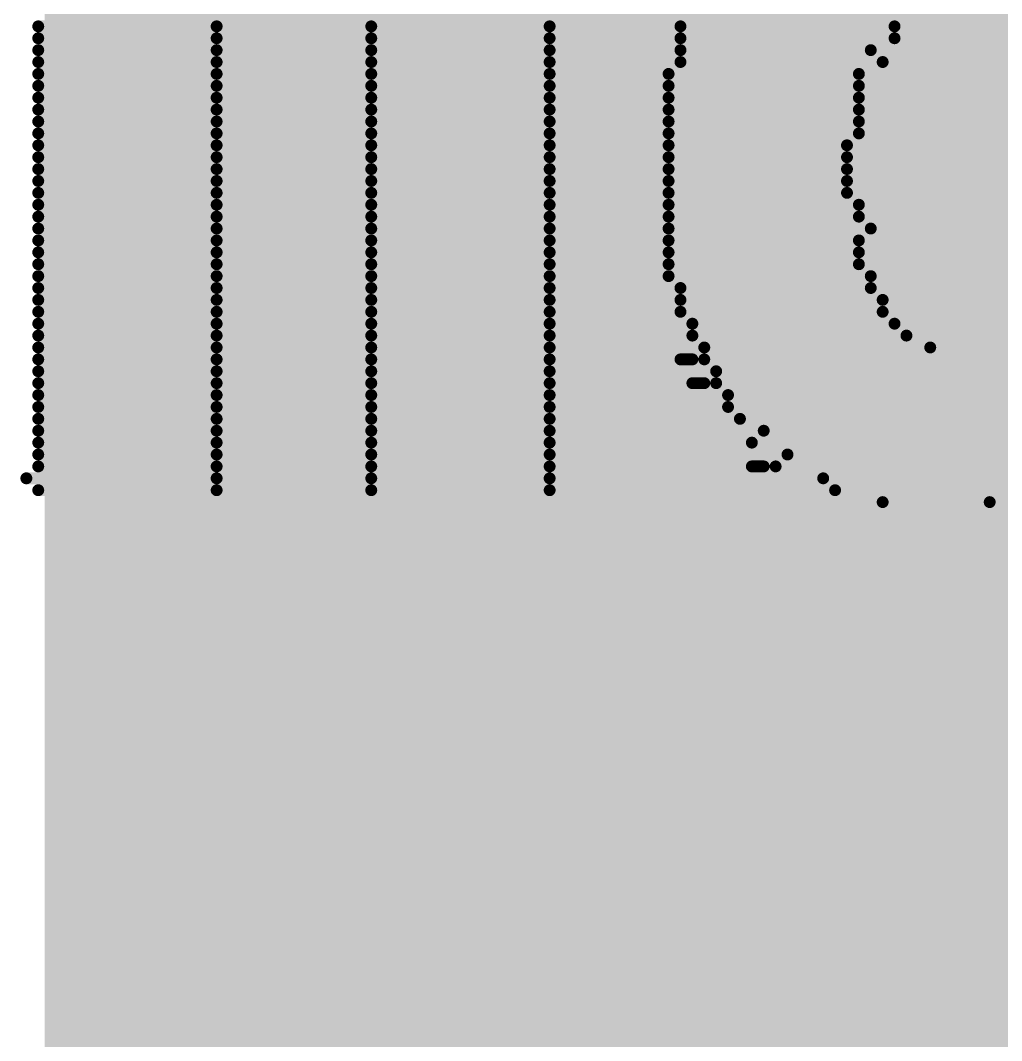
# Model space of a CAD drawing. Header units: inches. Extents: x -5 to 433, y -20 to 71.
# Drawn here: x 10.286 to 12.381, y 48.818 to 50.997 of the extents above; entities that cross this region are included whole.
import ezdxf

# ---------------------------------------------------------------- set-up
doc = ezdxf.new("R2010")
doc.units = ezdxf.units.IN
doc.layers.add('Bottom Overlay', color=54, linetype='Continuous')
doc.layers.add('Top Layer', color=1, linetype='Continuous')

msp = doc.modelspace()

# ---------------------------------------------------------------- hatches: boundary and pattern name
at = {"layer": 'Top Layer'}
msp.add_hatch(color=1, dxfattribs=at).paths.add_polyline_path([(10.3378, 7.1882), (15.6972, 7.1882), (15.6972, 56.9468), (10.3378, 56.9468)])

# ---------------------------------------------------------------- linework, layer by layer
at = {"layer": 'Bottom Overlay'}
for points in [[(10.3238, 50.9842, 0.0254, 0.0254, 0), (10.7048, 50.9842, 0.0254, 0.0254, 0)], [(11.035, 50.9842, 0.0254, 0.0254, 0), (11.416, 50.9842, 0.0254, 0.0254, 0)], [(11.6954, 50.9842, 0.0254, 0.0254, 0), (12.1526, 50.9842, 0.0254, 0.0254, 0)], [(10.3238, 50.9588, 0.0254, 0.0254, 0), (10.7048, 50.9588, 0.0254, 0.0254, 0)], [(11.035, 50.9588, 0.0254, 0.0254, 0), (11.416, 50.9588, 0.0254, 0.0254, 0)], [(11.6954, 50.9588, 0.0254, 0.0254, 0), (12.1526, 50.9588, 0.0254, 0.0254, 0)], [(10.3238, 50.9334, 0.0254, 0.0254, 0), (10.7048, 50.9334, 0.0254, 0.0254, 0)], [(11.035, 50.9334, 0.0254, 0.0254, 0), (11.416, 50.9334, 0.0254, 0.0254, 0)], [(11.6954, 50.9334, 0.0254, 0.0254, 0), (12.1018, 50.9334, 0.0254, 0.0254, 0)], [(10.3238, 50.908, 0.0254, 0.0254, 0), (10.7048, 50.908, 0.0254, 0.0254, 0)], [(11.035, 50.908, 0.0254, 0.0254, 0), (11.416, 50.908, 0.0254, 0.0254, 0)], [(11.6954, 50.908, 0.0254, 0.0254, 0), (12.1272, 50.908, 0.0254, 0.0254, 0)], [(10.3238, 50.8826, 0.0254, 0.0254, 0), (10.7048, 50.8826, 0.0254, 0.0254, 0)], [(11.035, 50.8826, 0.0254, 0.0254, 0), (11.416, 50.8826, 0.0254, 0.0254, 0)], [(11.67, 50.8826, 0.0254, 0.0254, 0), (12.0764, 50.8826, 0.0254, 0.0254, 0)], [(10.3238, 50.8572, 0.0254, 0.0254, 0), (10.7048, 50.8572, 0.0254, 0.0254, 0)], [(11.035, 50.8572, 0.0254, 0.0254, 0), (11.416, 50.8572, 0.0254, 0.0254, 0)], [(11.67, 50.8572, 0.0254, 0.0254, 0), (12.0764, 50.8572, 0.0254, 0.0254, 0)], [(10.3238, 50.8318, 0.0254, 0.0254, 0), (10.7048, 50.8318, 0.0254, 0.0254, 0)], [(11.035, 50.8318, 0.0254, 0.0254, 0), (11.416, 50.8318, 0.0254, 0.0254, 0)], [(11.67, 50.8318, 0.0254, 0.0254, 0), (12.0764, 50.8318, 0.0254, 0.0254, 0)], [(10.3238, 50.8064, 0.0254, 0.0254, 0), (10.7048, 50.8064, 0.0254, 0.0254, 0)], [(11.035, 50.8064, 0.0254, 0.0254, 0), (11.416, 50.8064, 0.0254, 0.0254, 0)], [(11.67, 50.8064, 0.0254, 0.0254, 0), (12.0764, 50.8064, 0.0254, 0.0254, 0)], [(10.3238, 50.781, 0.0254, 0.0254, 0), (10.7048, 50.781, 0.0254, 0.0254, 0)], [(11.035, 50.781, 0.0254, 0.0254, 0), (11.416, 50.781, 0.0254, 0.0254, 0)], [(11.67, 50.781, 0.0254, 0.0254, 0), (12.0764, 50.781, 0.0254, 0.0254, 0)], [(10.3238, 50.7556, 0.0254, 0.0254, 0), (10.7048, 50.7556, 0.0254, 0.0254, 0)], [(11.035, 50.7556, 0.0254, 0.0254, 0), (11.416, 50.7556, 0.0254, 0.0254, 0)], [(11.67, 50.7556, 0.0254, 0.0254, 0), (12.0764, 50.7556, 0.0254, 0.0254, 0)], [(10.3238, 50.7302, 0.0254, 0.0254, 0), (10.7048, 50.7302, 0.0254, 0.0254, 0)], [(11.035, 50.7302, 0.0254, 0.0254, 0), (11.416, 50.7302, 0.0254, 0.0254, 0)], [(11.67, 50.7302, 0.0254, 0.0254, 0), (12.051, 50.7302, 0.0254, 0.0254, 0)], [(10.3238, 50.7048, 0.0254, 0.0254, 0), (10.7048, 50.7048, 0.0254, 0.0254, 0)], [(11.035, 50.7048, 0.0254, 0.0254, 0), (11.416, 50.7048, 0.0254, 0.0254, 0)], [(11.67, 50.7048, 0.0254, 0.0254, 0), (12.051, 50.7048, 0.0254, 0.0254, 0)], [(10.3238, 50.6794, 0.0254, 0.0254, 0), (10.7048, 50.6794, 0.0254, 0.0254, 0)], [(11.035, 50.6794, 0.0254, 0.0254, 0), (11.416, 50.6794, 0.0254, 0.0254, 0)], [(11.67, 50.6794, 0.0254, 0.0254, 0), (12.051, 50.6794, 0.0254, 0.0254, 0)], [(10.3238, 50.654, 0.0254, 0.0254, 0), (10.7048, 50.654, 0.0254, 0.0254, 0)], [(11.035, 50.654, 0.0254, 0.0254, 0), (11.416, 50.654, 0.0254, 0.0254, 0)], [(11.67, 50.654, 0.0254, 0.0254, 0), (12.051, 50.654, 0.0254, 0.0254, 0)], [(10.3238, 50.6286, 0.0254, 0.0254, 0), (10.7048, 50.6286, 0.0254, 0.0254, 0)], [(11.035, 50.6286, 0.0254, 0.0254, 0), (11.416, 50.6286, 0.0254, 0.0254, 0)], [(11.67, 50.6286, 0.0254, 0.0254, 0), (12.051, 50.6286, 0.0254, 0.0254, 0)], [(10.3238, 50.6032, 0.0254, 0.0254, 0), (10.7048, 50.6032, 0.0254, 0.0254, 0)], [(11.035, 50.6032, 0.0254, 0.0254, 0), (11.416, 50.6032, 0.0254, 0.0254, 0)], [(11.67, 50.6032, 0.0254, 0.0254, 0), (12.0764, 50.6032, 0.0254, 0.0254, 0)], [(10.3238, 50.5778, 0.0254, 0.0254, 0), (10.7048, 50.5778, 0.0254, 0.0254, 0)], [(11.035, 50.5778, 0.0254, 0.0254, 0), (11.416, 50.5778, 0.0254, 0.0254, 0)], [(11.67, 50.5778, 0.0254, 0.0254, 0), (12.0764, 50.5778, 0.0254, 0.0254, 0)], [(10.3238, 50.5524, 0.0254, 0.0254, 0), (10.7048, 50.5524, 0.0254, 0.0254, 0)], [(11.035, 50.5524, 0.0254, 0.0254, 0), (11.416, 50.5524, 0.0254, 0.0254, 0)], [(11.67, 50.5524, 0.0254, 0.0254, 0), (12.1018, 50.5524, 0.0254, 0.0254, 0)], [(10.3238, 50.527, 0.0254, 0.0254, 0), (10.7048, 50.527, 0.0254, 0.0254, 0)], [(11.035, 50.527, 0.0254, 0.0254, 0), (11.416, 50.527, 0.0254, 0.0254, 0)], [(11.67, 50.527, 0.0254, 0.0254, 0), (12.0764, 50.527, 0.0254, 0.0254, 0)], [(10.3238, 50.5016, 0.0254, 0.0254, 0), (10.7048, 50.5016, 0.0254, 0.0254, 0)], [(11.035, 50.5016, 0.0254, 0.0254, 0), (11.416, 50.5016, 0.0254, 0.0254, 0)], [(11.67, 50.5016, 0.0254, 0.0254, 0), (12.0764, 50.5016, 0.0254, 0.0254, 0)], [(10.3238, 50.4762, 0.0254, 0.0254, 0), (10.7048, 50.4762, 0.0254, 0.0254, 0)], [(11.035, 50.4762, 0.0254, 0.0254, 0), (11.416, 50.4762, 0.0254, 0.0254, 0)], [(11.67, 50.4762, 0.0254, 0.0254, 0), (12.0764, 50.4762, 0.0254, 0.0254, 0)], [(10.3238, 50.4508, 0.0254, 0.0254, 0), (10.7048, 50.4508, 0.0254, 0.0254, 0)], [(11.035, 50.4508, 0.0254, 0.0254, 0), (11.416, 50.4508, 0.0254, 0.0254, 0)], [(11.67, 50.4508, 0.0254, 0.0254, 0), (12.1018, 50.4508, 0.0254, 0.0254, 0)], [(10.3238, 50.4254, 0.0254, 0.0254, 0), (10.7048, 50.4254, 0.0254, 0.0254, 0)], [(11.035, 50.4254, 0.0254, 0.0254, 0), (11.416, 50.4254, 0.0254, 0.0254, 0)], [(11.6954, 50.4254, 0.0254, 0.0254, 0), (12.1018, 50.4254, 0.0254, 0.0254, 0)], [(10.3238, 50.4, 0.0254, 0.0254, 0), (10.7048, 50.4, 0.0254, 0.0254, 0)], [(11.035, 50.4, 0.0254, 0.0254, 0), (11.416, 50.4, 0.0254, 0.0254, 0)], [(11.6954, 50.4, 0.0254, 0.0254, 0), (12.1272, 50.4, 0.0254, 0.0254, 0)], [(10.3238, 50.3746, 0.0254, 0.0254, 0), (10.7048, 50.3746, 0.0254, 0.0254, 0)], [(11.035, 50.3746, 0.0254, 0.0254, 0), (11.416, 50.3746, 0.0254, 0.0254, 0)], [(11.6954, 50.3746, 0.0254, 0.0254, 0), (12.1272, 50.3746, 0.0254, 0.0254, 0)], [(10.3238, 50.3492, 0.0254, 0.0254, 0), (10.7048, 50.3492, 0.0254, 0.0254, 0)], [(11.035, 50.3492, 0.0254, 0.0254, 0), (11.416, 50.3492, 0.0254, 0.0254, 0)], [(11.7208, 50.3492, 0.0254, 0.0254, 0), (12.1526, 50.3492, 0.0254, 0.0254, 0)], [(10.3238, 50.3238, 0.0254, 0.0254, 0), (10.7048, 50.3238, 0.0254, 0.0254, 0)], [(11.035, 50.3238, 0.0254, 0.0254, 0), (11.416, 50.3238, 0.0254, 0.0254, 0)], [(11.7208, 50.3238, 0.0254, 0.0254, 0), (12.178, 50.3238, 0.0254, 0.0254, 0)], [(10.3238, 50.2984, 0.0254, 0.0254, 0), (10.7048, 50.2984, 0.0254, 0.0254, 0)], [(11.035, 50.2984, 0.0254, 0.0254, 0), (11.416, 50.2984, 0.0254, 0.0254, 0)], [(11.7462, 50.2984, 0.0254, 0.0254, 0), (12.2288, 50.2984, 0.0254, 0.0254, 0)], [(10.3238, 50.273, 0.0254, 0.0254, 0), (10.7048, 50.273, 0.0254, 0.0254, 0)], [(11.035, 50.273, 0.0254, 0.0254, 0), (11.416, 50.273, 0.0254, 0.0254, 0)], [(11.6954, 50.273, 0.0254, 0.0254, 0), (11.7208, 50.273, 0.0254, 0.0254, 0)], [(11.7462, 50.273, 0.0254, 0.0254, 0), (12.9908, 50.273, 0.0254, 0.0254, 0)], [(10.3238, 50.2476, 0.0254, 0.0254, 0), (10.7048, 50.2476, 0.0254, 0.0254, 0)], [(11.035, 50.2476, 0.0254, 0.0254, 0), (11.416, 50.2476, 0.0254, 0.0254, 0)], [(11.7716, 50.2476, 0.0254, 0.0254, 0), (12.9908, 50.2476, 0.0254, 0.0254, 0)], [(10.3238, 50.2222, 0.0254, 0.0254, 0), (10.7048, 50.2222, 0.0254, 0.0254, 0)], [(11.035, 50.2222, 0.0254, 0.0254, 0), (11.416, 50.2222, 0.0254, 0.0254, 0)], [(11.7208, 50.2222, 0.0254, 0.0254, 0), (11.7462, 50.2222, 0.0254, 0.0254, 0)], [(11.7716, 50.2222, 0.0254, 0.0254, 0), (12.9908, 50.2222, 0.0254, 0.0254, 0)], [(10.3238, 50.1968, 0.0254, 0.0254, 0), (10.7048, 50.1968, 0.0254, 0.0254, 0)], [(11.035, 50.1968, 0.0254, 0.0254, 0), (11.416, 50.1968, 0.0254, 0.0254, 0)], [(11.797, 50.1968, 0.0254, 0.0254, 0), (12.9908, 50.1968, 0.0254, 0.0254, 0)], [(10.3238, 50.1714, 0.0254, 0.0254, 0), (10.7048, 50.1714, 0.0254, 0.0254, 0)], [(11.035, 50.1714, 0.0254, 0.0254, 0), (11.416, 50.1714, 0.0254, 0.0254, 0)], [(11.797, 50.1714, 0.0254, 0.0254, 0), (12.9908, 50.1714, 0.0254, 0.0254, 0)], [(10.3238, 50.146, 0.0254, 0.0254, 0), (10.7048, 50.146, 0.0254, 0.0254, 0)], [(11.035, 50.146, 0.0254, 0.0254, 0), (11.416, 50.146, 0.0254, 0.0254, 0)], [(11.8224, 50.146, 0.0254, 0.0254, 0), (12.9908, 50.146, 0.0254, 0.0254, 0)], [(10.3238, 50.1206, 0.0254, 0.0254, 0), (10.7048, 50.1206, 0.0254, 0.0254, 0)], [(11.035, 50.1206, 0.0254, 0.0254, 0), (11.416, 50.1206, 0.0254, 0.0254, 0)], [(11.8732, 50.1206, 0.0254, 0.0254, 0), (12.9908, 50.1206, 0.0254, 0.0254, 0)], [(10.3238, 50.0952, 0.0254, 0.0254, 0), (10.7048, 50.0952, 0.0254, 0.0254, 0)], [(11.035, 50.0952, 0.0254, 0.0254, 0), (11.416, 50.0952, 0.0254, 0.0254, 0)], [(11.8478, 50.0952, 0.0254, 0.0254, 0), (12.5844, 50.0952, 0.0254, 0.0254, 0)], [(10.3238, 50.0698, 0.0254, 0.0254, 0), (10.7048, 50.0698, 0.0254, 0.0254, 0)], [(11.035, 50.0698, 0.0254, 0.0254, 0), (11.416, 50.0698, 0.0254, 0.0254, 0)], [(11.924, 50.0698, 0.0254, 0.0254, 0), (12.559, 50.0698, 0.0254, 0.0254, 0)], [(10.3238, 50.0444, 0.0254, 0.0254, 0), (10.7048, 50.0444, 0.0254, 0.0254, 0)], [(11.035, 50.0444, 0.0254, 0.0254, 0), (11.416, 50.0444, 0.0254, 0.0254, 0)], [(11.8478, 50.0444, 0.0254, 0.0254, 0), (11.8732, 50.0444, 0.0254, 0.0254, 0)], [(11.8986, 50.0444, 0.0254, 0.0254, 0), (12.5082, 50.0444, 0.0254, 0.0254, 0)], [(10.2984, 50.019, 0.0254, 0.0254, 0), (10.7048, 50.019, 0.0254, 0.0254, 0)], [(11.035, 50.019, 0.0254, 0.0254, 0), (11.416, 50.019, 0.0254, 0.0254, 0)], [(12.0002, 50.019, 0.0254, 0.0254, 0), (12.4828, 50.019, 0.0254, 0.0254, 0)], [(10.3238, 49.9936, 0.0254, 0.0254, 0), (10.7048, 49.9936, 0.0254, 0.0254, 0)], [(11.035, 49.9936, 0.0254, 0.0254, 0), (11.416, 49.9936, 0.0254, 0.0254, 0)], [(12.0256, 49.9936, 0.0254, 0.0254, 0), (12.432, 49.9936, 0.0254, 0.0254, 0)], [(12.1272, 49.9682, 0.0254, 0.0254, 0), (12.3558, 49.9682, 0.0254, 0.0254, 0)]]:
    msp.add_lwpolyline(points, format="xyseb", dxfattribs=at)
for points in [[(10.3175, 50.9842, 0.0127, 0.0127, 1), (10.3302, 50.9842, 0.0127, 0.0127, 1)], [(10.6985, 50.9842, 0.0127, 0.0127, 1), (10.7112, 50.9842, 0.0127, 0.0127, 1)], [(11.0287, 50.9842, 0.0127, 0.0127, 1), (11.0414, 50.9842, 0.0127, 0.0127, 1)], [(11.4097, 50.9842, 0.0127, 0.0127, 1), (11.4224, 50.9842, 0.0127, 0.0127, 1)], [(11.6891, 50.9842, 0.0127, 0.0127, 1), (11.7018, 50.9842, 0.0127, 0.0127, 1)], [(12.1463, 50.9842, 0.0127, 0.0127, 1), (12.159, 50.9842, 0.0127, 0.0127, 1)], [(10.3175, 50.9588, 0.0127, 0.0127, 1), (10.3302, 50.9588, 0.0127, 0.0127, 1)], [(10.6985, 50.9588, 0.0127, 0.0127, 1), (10.7112, 50.9588, 0.0127, 0.0127, 1)], [(11.0287, 50.9588, 0.0127, 0.0127, 1), (11.0414, 50.9588, 0.0127, 0.0127, 1)], [(11.4097, 50.9588, 0.0127, 0.0127, 1), (11.4224, 50.9588, 0.0127, 0.0127, 1)], [(11.6891, 50.9588, 0.0127, 0.0127, 1), (11.7018, 50.9588, 0.0127, 0.0127, 1)], [(12.1463, 50.9588, 0.0127, 0.0127, 1), (12.159, 50.9588, 0.0127, 0.0127, 1)], [(10.3175, 50.9334, 0.0127, 0.0127, 1), (10.3302, 50.9334, 0.0127, 0.0127, 1)], [(10.6985, 50.9334, 0.0127, 0.0127, 1), (10.7112, 50.9334, 0.0127, 0.0127, 1)], [(11.0287, 50.9334, 0.0127, 0.0127, 1), (11.0414, 50.9334, 0.0127, 0.0127, 1)], [(11.4097, 50.9334, 0.0127, 0.0127, 1), (11.4224, 50.9334, 0.0127, 0.0127, 1)], [(11.6891, 50.9334, 0.0127, 0.0127, 1), (11.7018, 50.9334, 0.0127, 0.0127, 1)], [(12.0955, 50.9334, 0.0127, 0.0127, 1), (12.1082, 50.9334, 0.0127, 0.0127, 1)], [(10.3175, 50.908, 0.0127, 0.0127, 1), (10.3302, 50.908, 0.0127, 0.0127, 1)], [(10.6985, 50.908, 0.0127, 0.0127, 1), (10.7112, 50.908, 0.0127, 0.0127, 1)], [(11.0287, 50.908, 0.0127, 0.0127, 1), (11.0414, 50.908, 0.0127, 0.0127, 1)], [(11.4097, 50.908, 0.0127, 0.0127, 1), (11.4224, 50.908, 0.0127, 0.0127, 1)], [(11.6891, 50.908, 0.0127, 0.0127, 1), (11.7018, 50.908, 0.0127, 0.0127, 1)], [(12.1209, 50.908, 0.0127, 0.0127, 1), (12.1336, 50.908, 0.0127, 0.0127, 1)], [(10.3175, 50.8826, 0.0127, 0.0127, 1), (10.3302, 50.8826, 0.0127, 0.0127, 1)], [(10.6985, 50.8826, 0.0127, 0.0127, 1), (10.7112, 50.8826, 0.0127, 0.0127, 1)], [(11.0287, 50.8826, 0.0127, 0.0127, 1), (11.0414, 50.8826, 0.0127, 0.0127, 1)], [(11.4097, 50.8826, 0.0127, 0.0127, 1), (11.4224, 50.8826, 0.0127, 0.0127, 1)], [(11.6637, 50.8826, 0.0127, 0.0127, 1), (11.6764, 50.8826, 0.0127, 0.0127, 1)], [(12.0701, 50.8826, 0.0127, 0.0127, 1), (12.0828, 50.8826, 0.0127, 0.0127, 1)], [(10.3175, 50.8572, 0.0127, 0.0127, 1), (10.3302, 50.8572, 0.0127, 0.0127, 1)], [(10.6985, 50.8572, 0.0127, 0.0127, 1), (10.7112, 50.8572, 0.0127, 0.0127, 1)], [(11.0287, 50.8572, 0.0127, 0.0127, 1), (11.0414, 50.8572, 0.0127, 0.0127, 1)], [(11.4097, 50.8572, 0.0127, 0.0127, 1), (11.4224, 50.8572, 0.0127, 0.0127, 1)], [(11.6637, 50.8572, 0.0127, 0.0127, 1), (11.6764, 50.8572, 0.0127, 0.0127, 1)], [(12.0701, 50.8572, 0.0127, 0.0127, 1), (12.0828, 50.8572, 0.0127, 0.0127, 1)], [(10.3175, 50.8318, 0.0127, 0.0127, 1), (10.3302, 50.8318, 0.0127, 0.0127, 1)], [(10.6985, 50.8318, 0.0127, 0.0127, 1), (10.7112, 50.8318, 0.0127, 0.0127, 1)], [(11.0287, 50.8318, 0.0127, 0.0127, 1), (11.0414, 50.8318, 0.0127, 0.0127, 1)], [(11.4097, 50.8318, 0.0127, 0.0127, 1), (11.4224, 50.8318, 0.0127, 0.0127, 1)], [(11.6637, 50.8318, 0.0127, 0.0127, 1), (11.6764, 50.8318, 0.0127, 0.0127, 1)], [(12.0701, 50.8318, 0.0127, 0.0127, 1), (12.0828, 50.8318, 0.0127, 0.0127, 1)], [(10.3175, 50.8064, 0.0127, 0.0127, 1), (10.3302, 50.8064, 0.0127, 0.0127, 1)], [(10.6985, 50.8064, 0.0127, 0.0127, 1), (10.7112, 50.8064, 0.0127, 0.0127, 1)], [(11.0287, 50.8064, 0.0127, 0.0127, 1), (11.0414, 50.8064, 0.0127, 0.0127, 1)], [(11.4097, 50.8064, 0.0127, 0.0127, 1), (11.4224, 50.8064, 0.0127, 0.0127, 1)], [(11.6637, 50.8064, 0.0127, 0.0127, 1), (11.6764, 50.8064, 0.0127, 0.0127, 1)], [(12.0701, 50.8064, 0.0127, 0.0127, 1), (12.0828, 50.8064, 0.0127, 0.0127, 1)], [(10.3175, 50.781, 0.0127, 0.0127, 1), (10.3302, 50.781, 0.0127, 0.0127, 1)], [(10.6985, 50.781, 0.0127, 0.0127, 1), (10.7112, 50.781, 0.0127, 0.0127, 1)], [(11.0287, 50.781, 0.0127, 0.0127, 1), (11.0414, 50.781, 0.0127, 0.0127, 1)], [(11.4097, 50.781, 0.0127, 0.0127, 1), (11.4224, 50.781, 0.0127, 0.0127, 1)], [(11.6637, 50.781, 0.0127, 0.0127, 1), (11.6764, 50.781, 0.0127, 0.0127, 1)], [(12.0701, 50.781, 0.0127, 0.0127, 1), (12.0828, 50.781, 0.0127, 0.0127, 1)], [(10.3175, 50.7556, 0.0127, 0.0127, 1), (10.3302, 50.7556, 0.0127, 0.0127, 1)], [(10.6985, 50.7556, 0.0127, 0.0127, 1), (10.7112, 50.7556, 0.0127, 0.0127, 1)], [(11.0287, 50.7556, 0.0127, 0.0127, 1), (11.0414, 50.7556, 0.0127, 0.0127, 1)], [(11.4097, 50.7556, 0.0127, 0.0127, 1), (11.4224, 50.7556, 0.0127, 0.0127, 1)], [(11.6637, 50.7556, 0.0127, 0.0127, 1), (11.6764, 50.7556, 0.0127, 0.0127, 1)], [(12.0701, 50.7556, 0.0127, 0.0127, 1), (12.0828, 50.7556, 0.0127, 0.0127, 1)], [(10.3175, 50.7302, 0.0127, 0.0127, 1), (10.3302, 50.7302, 0.0127, 0.0127, 1)], [(10.6985, 50.7302, 0.0127, 0.0127, 1), (10.7112, 50.7302, 0.0127, 0.0127, 1)], [(11.0287, 50.7302, 0.0127, 0.0127, 1), (11.0414, 50.7302, 0.0127, 0.0127, 1)], [(11.4097, 50.7302, 0.0127, 0.0127, 1), (11.4224, 50.7302, 0.0127, 0.0127, 1)], [(11.6637, 50.7302, 0.0127, 0.0127, 1), (11.6764, 50.7302, 0.0127, 0.0127, 1)], [(12.0447, 50.7302, 0.0127, 0.0127, 1), (12.0574, 50.7302, 0.0127, 0.0127, 1)], [(10.3175, 50.7048, 0.0127, 0.0127, 1), (10.3302, 50.7048, 0.0127, 0.0127, 1)], [(10.6985, 50.7048, 0.0127, 0.0127, 1), (10.7112, 50.7048, 0.0127, 0.0127, 1)], [(11.0287, 50.7048, 0.0127, 0.0127, 1), (11.0414, 50.7048, 0.0127, 0.0127, 1)], [(11.4097, 50.7048, 0.0127, 0.0127, 1), (11.4224, 50.7048, 0.0127, 0.0127, 1)], [(11.6637, 50.7048, 0.0127, 0.0127, 1), (11.6764, 50.7048, 0.0127, 0.0127, 1)], [(12.0447, 50.7048, 0.0127, 0.0127, 1), (12.0574, 50.7048, 0.0127, 0.0127, 1)], [(10.3175, 50.6794, 0.0127, 0.0127, 1), (10.3302, 50.6794, 0.0127, 0.0127, 1)], [(10.6985, 50.6794, 0.0127, 0.0127, 1), (10.7112, 50.6794, 0.0127, 0.0127, 1)], [(11.0287, 50.6794, 0.0127, 0.0127, 1), (11.0414, 50.6794, 0.0127, 0.0127, 1)], [(11.4097, 50.6794, 0.0127, 0.0127, 1), (11.4224, 50.6794, 0.0127, 0.0127, 1)], [(11.6637, 50.6794, 0.0127, 0.0127, 1), (11.6764, 50.6794, 0.0127, 0.0127, 1)], [(12.0447, 50.6794, 0.0127, 0.0127, 1), (12.0574, 50.6794, 0.0127, 0.0127, 1)], [(10.3175, 50.654, 0.0127, 0.0127, 1), (10.3302, 50.654, 0.0127, 0.0127, 1)], [(10.6985, 50.654, 0.0127, 0.0127, 1), (10.7112, 50.654, 0.0127, 0.0127, 1)], [(11.0287, 50.654, 0.0127, 0.0127, 1), (11.0414, 50.654, 0.0127, 0.0127, 1)], [(11.4097, 50.654, 0.0127, 0.0127, 1), (11.4224, 50.654, 0.0127, 0.0127, 1)], [(11.6637, 50.654, 0.0127, 0.0127, 1), (11.6764, 50.654, 0.0127, 0.0127, 1)], [(12.0447, 50.654, 0.0127, 0.0127, 1), (12.0574, 50.654, 0.0127, 0.0127, 1)], [(10.3175, 50.6286, 0.0127, 0.0127, 1), (10.3302, 50.6286, 0.0127, 0.0127, 1)], [(10.6985, 50.6286, 0.0127, 0.0127, 1), (10.7112, 50.6286, 0.0127, 0.0127, 1)], [(11.0287, 50.6286, 0.0127, 0.0127, 1), (11.0414, 50.6286, 0.0127, 0.0127, 1)], [(11.4097, 50.6286, 0.0127, 0.0127, 1), (11.4224, 50.6286, 0.0127, 0.0127, 1)], [(11.6637, 50.6286, 0.0127, 0.0127, 1), (11.6764, 50.6286, 0.0127, 0.0127, 1)], [(12.0447, 50.6286, 0.0127, 0.0127, 1), (12.0574, 50.6286, 0.0127, 0.0127, 1)], [(10.3175, 50.6032, 0.0127, 0.0127, 1), (10.3302, 50.6032, 0.0127, 0.0127, 1)], [(10.6985, 50.6032, 0.0127, 0.0127, 1), (10.7112, 50.6032, 0.0127, 0.0127, 1)], [(11.0287, 50.6032, 0.0127, 0.0127, 1), (11.0414, 50.6032, 0.0127, 0.0127, 1)], [(11.4097, 50.6032, 0.0127, 0.0127, 1), (11.4224, 50.6032, 0.0127, 0.0127, 1)], [(11.6637, 50.6032, 0.0127, 0.0127, 1), (11.6764, 50.6032, 0.0127, 0.0127, 1)], [(12.0701, 50.6032, 0.0127, 0.0127, 1), (12.0828, 50.6032, 0.0127, 0.0127, 1)], [(10.3175, 50.5778, 0.0127, 0.0127, 1), (10.3302, 50.5778, 0.0127, 0.0127, 1)], [(10.6985, 50.5778, 0.0127, 0.0127, 1), (10.7112, 50.5778, 0.0127, 0.0127, 1)], [(11.0287, 50.5778, 0.0127, 0.0127, 1), (11.0414, 50.5778, 0.0127, 0.0127, 1)], [(11.4097, 50.5778, 0.0127, 0.0127, 1), (11.4224, 50.5778, 0.0127, 0.0127, 1)], [(11.6637, 50.5778, 0.0127, 0.0127, 1), (11.6764, 50.5778, 0.0127, 0.0127, 1)], [(12.0701, 50.5778, 0.0127, 0.0127, 1), (12.0828, 50.5778, 0.0127, 0.0127, 1)], [(10.3175, 50.5524, 0.0127, 0.0127, 1), (10.3302, 50.5524, 0.0127, 0.0127, 1)], [(10.6985, 50.5524, 0.0127, 0.0127, 1), (10.7112, 50.5524, 0.0127, 0.0127, 1)], [(11.0287, 50.5524, 0.0127, 0.0127, 1), (11.0414, 50.5524, 0.0127, 0.0127, 1)], [(11.4097, 50.5524, 0.0127, 0.0127, 1), (11.4224, 50.5524, 0.0127, 0.0127, 1)], [(11.6637, 50.5524, 0.0127, 0.0127, 1), (11.6764, 50.5524, 0.0127, 0.0127, 1)], [(12.0955, 50.5524, 0.0127, 0.0127, 1), (12.1082, 50.5524, 0.0127, 0.0127, 1)], [(10.3175, 50.527, 0.0127, 0.0127, 1), (10.3302, 50.527, 0.0127, 0.0127, 1)], [(10.6985, 50.527, 0.0127, 0.0127, 1), (10.7112, 50.527, 0.0127, 0.0127, 1)], [(11.0287, 50.527, 0.0127, 0.0127, 1), (11.0414, 50.527, 0.0127, 0.0127, 1)], [(11.4097, 50.527, 0.0127, 0.0127, 1), (11.4224, 50.527, 0.0127, 0.0127, 1)], [(11.6637, 50.527, 0.0127, 0.0127, 1), (11.6764, 50.527, 0.0127, 0.0127, 1)], [(12.0701, 50.527, 0.0127, 0.0127, 1), (12.0828, 50.527, 0.0127, 0.0127, 1)], [(10.3175, 50.5016, 0.0127, 0.0127, 1), (10.3302, 50.5016, 0.0127, 0.0127, 1)], [(10.6985, 50.5016, 0.0127, 0.0127, 1), (10.7112, 50.5016, 0.0127, 0.0127, 1)], [(11.0287, 50.5016, 0.0127, 0.0127, 1), (11.0414, 50.5016, 0.0127, 0.0127, 1)], [(11.4097, 50.5016, 0.0127, 0.0127, 1), (11.4224, 50.5016, 0.0127, 0.0127, 1)], [(11.6637, 50.5016, 0.0127, 0.0127, 1), (11.6764, 50.5016, 0.0127, 0.0127, 1)], [(12.0701, 50.5016, 0.0127, 0.0127, 1), (12.0828, 50.5016, 0.0127, 0.0127, 1)], [(10.3175, 50.4762, 0.0127, 0.0127, 1), (10.3302, 50.4762, 0.0127, 0.0127, 1)], [(10.6985, 50.4762, 0.0127, 0.0127, 1), (10.7112, 50.4762, 0.0127, 0.0127, 1)], [(11.0287, 50.4762, 0.0127, 0.0127, 1), (11.0414, 50.4762, 0.0127, 0.0127, 1)], [(11.4097, 50.4762, 0.0127, 0.0127, 1), (11.4224, 50.4762, 0.0127, 0.0127, 1)], [(11.6637, 50.4762, 0.0127, 0.0127, 1), (11.6764, 50.4762, 0.0127, 0.0127, 1)], [(12.0701, 50.4762, 0.0127, 0.0127, 1), (12.0828, 50.4762, 0.0127, 0.0127, 1)], [(10.3175, 50.4508, 0.0127, 0.0127, 1), (10.3302, 50.4508, 0.0127, 0.0127, 1)], [(10.6985, 50.4508, 0.0127, 0.0127, 1), (10.7112, 50.4508, 0.0127, 0.0127, 1)], [(11.0287, 50.4508, 0.0127, 0.0127, 1), (11.0414, 50.4508, 0.0127, 0.0127, 1)], [(11.4097, 50.4508, 0.0127, 0.0127, 1), (11.4224, 50.4508, 0.0127, 0.0127, 1)], [(11.6637, 50.4508, 0.0127, 0.0127, 1), (11.6764, 50.4508, 0.0127, 0.0127, 1)], [(12.0955, 50.4508, 0.0127, 0.0127, 1), (12.1082, 50.4508, 0.0127, 0.0127, 1)], [(10.3175, 50.4254, 0.0127, 0.0127, 1), (10.3302, 50.4254, 0.0127, 0.0127, 1)], [(10.6985, 50.4254, 0.0127, 0.0127, 1), (10.7112, 50.4254, 0.0127, 0.0127, 1)], [(11.0287, 50.4254, 0.0127, 0.0127, 1), (11.0414, 50.4254, 0.0127, 0.0127, 1)], [(11.4097, 50.4254, 0.0127, 0.0127, 1), (11.4224, 50.4254, 0.0127, 0.0127, 1)], [(11.6891, 50.4254, 0.0127, 0.0127, 1), (11.7018, 50.4254, 0.0127, 0.0127, 1)], [(12.0955, 50.4254, 0.0127, 0.0127, 1), (12.1082, 50.4254, 0.0127, 0.0127, 1)], [(10.3175, 50.4, 0.0127, 0.0127, 1), (10.3302, 50.4, 0.0127, 0.0127, 1)], [(10.6985, 50.4, 0.0127, 0.0127, 1), (10.7112, 50.4, 0.0127, 0.0127, 1)], [(11.0287, 50.4, 0.0127, 0.0127, 1), (11.0414, 50.4, 0.0127, 0.0127, 1)], [(11.4097, 50.4, 0.0127, 0.0127, 1), (11.4224, 50.4, 0.0127, 0.0127, 1)], [(11.6891, 50.4, 0.0127, 0.0127, 1), (11.7018, 50.4, 0.0127, 0.0127, 1)], [(12.1209, 50.4, 0.0127, 0.0127, 1), (12.1336, 50.4, 0.0127, 0.0127, 1)], [(10.3175, 50.3746, 0.0127, 0.0127, 1), (10.3302, 50.3746, 0.0127, 0.0127, 1)], [(10.6985, 50.3746, 0.0127, 0.0127, 1), (10.7112, 50.3746, 0.0127, 0.0127, 1)], [(11.0287, 50.3746, 0.0127, 0.0127, 1), (11.0414, 50.3746, 0.0127, 0.0127, 1)], [(11.4097, 50.3746, 0.0127, 0.0127, 1), (11.4224, 50.3746, 0.0127, 0.0127, 1)], [(11.6891, 50.3746, 0.0127, 0.0127, 1), (11.7018, 50.3746, 0.0127, 0.0127, 1)], [(12.1209, 50.3746, 0.0127, 0.0127, 1), (12.1336, 50.3746, 0.0127, 0.0127, 1)], [(10.3175, 50.3492, 0.0127, 0.0127, 1), (10.3302, 50.3492, 0.0127, 0.0127, 1)], [(10.6985, 50.3492, 0.0127, 0.0127, 1), (10.7112, 50.3492, 0.0127, 0.0127, 1)], [(11.0287, 50.3492, 0.0127, 0.0127, 1), (11.0414, 50.3492, 0.0127, 0.0127, 1)], [(11.4097, 50.3492, 0.0127, 0.0127, 1), (11.4224, 50.3492, 0.0127, 0.0127, 1)], [(11.7145, 50.3492, 0.0127, 0.0127, 1), (11.7272, 50.3492, 0.0127, 0.0127, 1)], [(12.1463, 50.3492, 0.0127, 0.0127, 1), (12.159, 50.3492, 0.0127, 0.0127, 1)], [(10.3175, 50.3238, 0.0127, 0.0127, 1), (10.3302, 50.3238, 0.0127, 0.0127, 1)], [(10.6985, 50.3238, 0.0127, 0.0127, 1), (10.7112, 50.3238, 0.0127, 0.0127, 1)], [(11.0287, 50.3238, 0.0127, 0.0127, 1), (11.0414, 50.3238, 0.0127, 0.0127, 1)], [(11.4097, 50.3238, 0.0127, 0.0127, 1), (11.4224, 50.3238, 0.0127, 0.0127, 1)], [(11.7145, 50.3238, 0.0127, 0.0127, 1), (11.7272, 50.3238, 0.0127, 0.0127, 1)], [(12.1717, 50.3238, 0.0127, 0.0127, 1), (12.1844, 50.3238, 0.0127, 0.0127, 1)], [(10.3175, 50.2984, 0.0127, 0.0127, 1), (10.3302, 50.2984, 0.0127, 0.0127, 1)], [(10.6985, 50.2984, 0.0127, 0.0127, 1), (10.7112, 50.2984, 0.0127, 0.0127, 1)], [(11.0287, 50.2984, 0.0127, 0.0127, 1), (11.0414, 50.2984, 0.0127, 0.0127, 1)], [(11.4097, 50.2984, 0.0127, 0.0127, 1), (11.4224, 50.2984, 0.0127, 0.0127, 1)], [(11.7399, 50.2984, 0.0127, 0.0127, 1), (11.7526, 50.2984, 0.0127, 0.0127, 1)], [(12.2225, 50.2984, 0.0127, 0.0127, 1), (12.2352, 50.2984, 0.0127, 0.0127, 1)], [(10.3175, 50.273, 0.0127, 0.0127, 1), (10.3302, 50.273, 0.0127, 0.0127, 1)], [(10.6985, 50.273, 0.0127, 0.0127, 1), (10.7112, 50.273, 0.0127, 0.0127, 1)], [(11.0287, 50.273, 0.0127, 0.0127, 1), (11.0414, 50.273, 0.0127, 0.0127, 1)], [(11.4097, 50.273, 0.0127, 0.0127, 1), (11.4224, 50.273, 0.0127, 0.0127, 1)], [(11.6891, 50.273, 0.0127, 0.0127, 1), (11.7018, 50.273, 0.0127, 0.0127, 1)], [(11.7145, 50.273, 0.0127, 0.0127, 1), (11.7272, 50.273, 0.0127, 0.0127, 1)], [(11.7399, 50.273, 0.0127, 0.0127, 1), (11.7526, 50.273, 0.0127, 0.0127, 1)], [(10.3175, 50.2476, 0.0127, 0.0127, 1), (10.3302, 50.2476, 0.0127, 0.0127, 1)], [(10.6985, 50.2476, 0.0127, 0.0127, 1), (10.7112, 50.2476, 0.0127, 0.0127, 1)], [(11.0287, 50.2476, 0.0127, 0.0127, 1), (11.0414, 50.2476, 0.0127, 0.0127, 1)], [(11.4097, 50.2476, 0.0127, 0.0127, 1), (11.4224, 50.2476, 0.0127, 0.0127, 1)], [(11.7653, 50.2476, 0.0127, 0.0127, 1), (11.778, 50.2476, 0.0127, 0.0127, 1)], [(10.3175, 50.2222, 0.0127, 0.0127, 1), (10.3302, 50.2222, 0.0127, 0.0127, 1)], [(10.6985, 50.2222, 0.0127, 0.0127, 1), (10.7112, 50.2222, 0.0127, 0.0127, 1)], [(11.0287, 50.2222, 0.0127, 0.0127, 1), (11.0414, 50.2222, 0.0127, 0.0127, 1)], [(11.4097, 50.2222, 0.0127, 0.0127, 1), (11.4224, 50.2222, 0.0127, 0.0127, 1)], [(11.7145, 50.2222, 0.0127, 0.0127, 1), (11.7272, 50.2222, 0.0127, 0.0127, 1)], [(11.7399, 50.2222, 0.0127, 0.0127, 1), (11.7526, 50.2222, 0.0127, 0.0127, 1)], [(11.7653, 50.2222, 0.0127, 0.0127, 1), (11.778, 50.2222, 0.0127, 0.0127, 1)], [(10.3175, 50.1968, 0.0127, 0.0127, 1), (10.3302, 50.1968, 0.0127, 0.0127, 1)], [(10.6985, 50.1968, 0.0127, 0.0127, 1), (10.7112, 50.1968, 0.0127, 0.0127, 1)], [(11.0287, 50.1968, 0.0127, 0.0127, 1), (11.0414, 50.1968, 0.0127, 0.0127, 1)], [(11.4097, 50.1968, 0.0127, 0.0127, 1), (11.4224, 50.1968, 0.0127, 0.0127, 1)], [(11.7907, 50.1968, 0.0127, 0.0127, 1), (11.8034, 50.1968, 0.0127, 0.0127, 1)], [(10.3175, 50.1714, 0.0127, 0.0127, 1), (10.3302, 50.1714, 0.0127, 0.0127, 1)], [(10.6985, 50.1714, 0.0127, 0.0127, 1), (10.7112, 50.1714, 0.0127, 0.0127, 1)], [(11.0287, 50.1714, 0.0127, 0.0127, 1), (11.0414, 50.1714, 0.0127, 0.0127, 1)], [(11.4097, 50.1714, 0.0127, 0.0127, 1), (11.4224, 50.1714, 0.0127, 0.0127, 1)], [(11.7907, 50.1714, 0.0127, 0.0127, 1), (11.8034, 50.1714, 0.0127, 0.0127, 1)], [(10.3175, 50.146, 0.0127, 0.0127, 1), (10.3302, 50.146, 0.0127, 0.0127, 1)], [(10.6985, 50.146, 0.0127, 0.0127, 1), (10.7112, 50.146, 0.0127, 0.0127, 1)], [(11.0287, 50.146, 0.0127, 0.0127, 1), (11.0414, 50.146, 0.0127, 0.0127, 1)], [(11.4097, 50.146, 0.0127, 0.0127, 1), (11.4224, 50.146, 0.0127, 0.0127, 1)], [(11.8161, 50.146, 0.0127, 0.0127, 1), (11.8288, 50.146, 0.0127, 0.0127, 1)], [(10.3175, 50.1206, 0.0127, 0.0127, 1), (10.3302, 50.1206, 0.0127, 0.0127, 1)], [(10.6985, 50.1206, 0.0127, 0.0127, 1), (10.7112, 50.1206, 0.0127, 0.0127, 1)], [(11.0287, 50.1206, 0.0127, 0.0127, 1), (11.0414, 50.1206, 0.0127, 0.0127, 1)], [(11.4097, 50.1206, 0.0127, 0.0127, 1), (11.4224, 50.1206, 0.0127, 0.0127, 1)], [(11.8669, 50.1206, 0.0127, 0.0127, 1), (11.8796, 50.1206, 0.0127, 0.0127, 1)], [(10.3175, 50.0952, 0.0127, 0.0127, 1), (10.3302, 50.0952, 0.0127, 0.0127, 1)], [(10.6985, 50.0952, 0.0127, 0.0127, 1), (10.7112, 50.0952, 0.0127, 0.0127, 1)], [(11.0287, 50.0952, 0.0127, 0.0127, 1), (11.0414, 50.0952, 0.0127, 0.0127, 1)], [(11.4097, 50.0952, 0.0127, 0.0127, 1), (11.4224, 50.0952, 0.0127, 0.0127, 1)], [(11.8415, 50.0952, 0.0127, 0.0127, 1), (11.8542, 50.0952, 0.0127, 0.0127, 1)], [(10.3175, 50.0698, 0.0127, 0.0127, 1), (10.3302, 50.0698, 0.0127, 0.0127, 1)], [(10.6985, 50.0698, 0.0127, 0.0127, 1), (10.7112, 50.0698, 0.0127, 0.0127, 1)], [(11.0287, 50.0698, 0.0127, 0.0127, 1), (11.0414, 50.0698, 0.0127, 0.0127, 1)], [(11.4097, 50.0698, 0.0127, 0.0127, 1), (11.4224, 50.0698, 0.0127, 0.0127, 1)], [(11.9177, 50.0698, 0.0127, 0.0127, 1), (11.9304, 50.0698, 0.0127, 0.0127, 1)], [(10.3175, 50.0444, 0.0127, 0.0127, 1), (10.3302, 50.0444, 0.0127, 0.0127, 1)], [(10.6985, 50.0444, 0.0127, 0.0127, 1), (10.7112, 50.0444, 0.0127, 0.0127, 1)], [(11.0287, 50.0444, 0.0127, 0.0127, 1), (11.0414, 50.0444, 0.0127, 0.0127, 1)], [(11.4097, 50.0444, 0.0127, 0.0127, 1), (11.4224, 50.0444, 0.0127, 0.0127, 1)], [(11.8415, 50.0444, 0.0127, 0.0127, 1), (11.8542, 50.0444, 0.0127, 0.0127, 1)], [(11.8669, 50.0444, 0.0127, 0.0127, 1), (11.8796, 50.0444, 0.0127, 0.0127, 1)], [(11.8923, 50.0444, 0.0127, 0.0127, 1), (11.905, 50.0444, 0.0127, 0.0127, 1)], [(10.2921, 50.019, 0.0127, 0.0127, 1), (10.3048, 50.019, 0.0127, 0.0127, 1)], [(10.6985, 50.019, 0.0127, 0.0127, 1), (10.7112, 50.019, 0.0127, 0.0127, 1)], [(11.0287, 50.019, 0.0127, 0.0127, 1), (11.0414, 50.019, 0.0127, 0.0127, 1)], [(11.4097, 50.019, 0.0127, 0.0127, 1), (11.4224, 50.019, 0.0127, 0.0127, 1)], [(11.9939, 50.019, 0.0127, 0.0127, 1), (12.0066, 50.019, 0.0127, 0.0127, 1)], [(10.3175, 49.9936, 0.0127, 0.0127, 1), (10.3302, 49.9936, 0.0127, 0.0127, 1)], [(10.6985, 49.9936, 0.0127, 0.0127, 1), (10.7112, 49.9936, 0.0127, 0.0127, 1)], [(11.0287, 49.9936, 0.0127, 0.0127, 1), (11.0414, 49.9936, 0.0127, 0.0127, 1)], [(11.4097, 49.9936, 0.0127, 0.0127, 1), (11.4224, 49.9936, 0.0127, 0.0127, 1)], [(12.0193, 49.9936, 0.0127, 0.0127, 1), (12.032, 49.9936, 0.0127, 0.0127, 1)], [(12.1209, 49.9682, 0.0127, 0.0127, 1), (12.1336, 49.9682, 0.0127, 0.0127, 1)], [(12.3495, 49.9682, 0.0127, 0.0127, 1), (12.3622, 49.9682, 0.0127, 0.0127, 1)]]:
    msp.add_lwpolyline(points, format="xyseb", close=True, dxfattribs=at)

doc.saveas('drawing.dxf')
